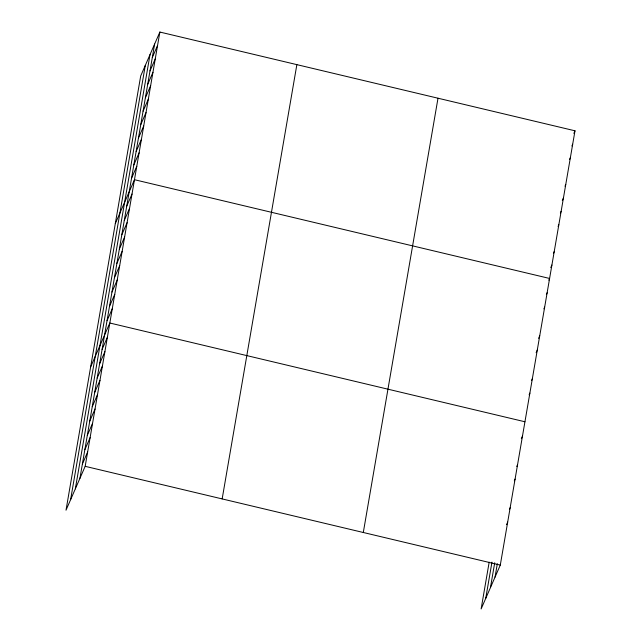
<?xml version="1.0" encoding="UTF-8"?>
<svg xmlns="http://www.w3.org/2000/svg" width="641" height="641" viewBox="0 0 641 641"><rect width="100%" height="100%" fill="white"/><g stroke="black" fill="none" stroke-linecap="round" stroke-linejoin="round"><path stroke-width="0.96" d="M70.598 499.684L145.299 65.406M75.326 488.859L150.026 54.581M79.917 478.354L154.617 44.077M159.873 32.05L140.708 75.918L66.007 510.196L85.173 466.327L159.873 32.05L574.993 130.804L500.292 565.082L481.127 608.95L489.179 562.133M222.163 498.914L296.863 64.637M363.303 532.495L438.003 98.217M485.718 598.446L491.959 562.141M490.445 587.621L494.716 562.774M495.036 577.108L497.336 563.735M152.31 57.498L157.566 45.471M150.002 70.927L155.258 58.9M147.694 84.348L152.951 72.321M145.387 97.769L150.635 85.742M143.071 111.189L148.327 99.163M140.764 124.618L146.02 112.592M138.456 138.039L143.712 126.013M136.148 151.46L141.405 139.434M133.841 164.889L139.097 152.854M131.533 178.31L136.781 166.283M115.308 223.573L134.474 179.704L549.593 278.458L548.84 280.181M126.758 206.065L132.014 194.039M124.29 220.392L129.546 208.365M121.83 234.726L127.078 222.699M119.362 249.053L124.618 237.026M116.894 263.387L122.151 251.36M114.435 277.721L119.683 265.695M111.967 292.048L117.223 280.021M109.499 306.382L114.755 294.355M107.039 320.716L112.287 308.682M90.661 366.884L109.827 323.016L524.939 421.77M102.103 349.377L107.359 337.35M99.643 363.703L104.892 351.677M97.176 378.038L102.432 366.011M94.708 392.372L99.964 380.337M92.248 406.698L97.496 394.672M89.78 421.033L95.036 409.006M87.312 435.359L92.568 423.332M84.852 449.694L90.101 437.667M82.385 464.028L87.641 451.993M573.863 133.384L574.993 130.804M571.932 145.948L572.677 144.233M569.625 159.369L570.37 157.654M565.001 186.219L565.755 184.496M562.317 200.497L563.447 197.925M560.386 213.06L561.139 211.346M558.079 226.489L558.824 224.767M553.455 253.331L554.209 251.617M550.771 267.618L551.901 265.037M546.38 294.507L547.126 292.793M543.913 308.842L544.666 307.127M538.608 338.36L539.73 335.788M536.14 352.694L537.27 350.114M531.589 380.498L532.334 378.783M529.121 394.832L529.875 393.109M521.349 438.684L522.479 436.104M516.798 466.488L517.543 464.765M514.33 480.814L515.084 479.099M509.403 509.475L510.148 507.76M506.558 524.667L507.688 522.095M85.173 466.327L500.292 565.082"/></g></svg>
